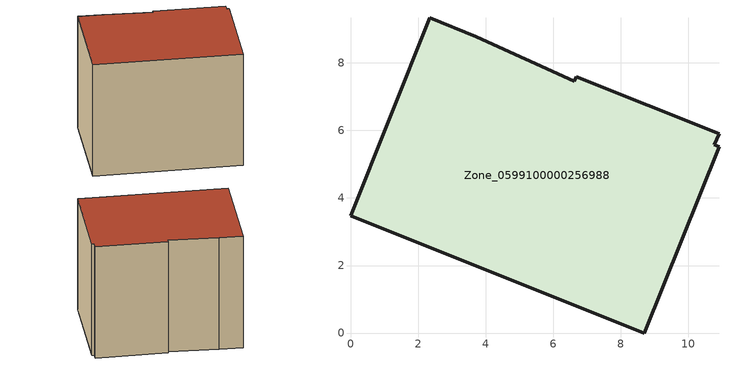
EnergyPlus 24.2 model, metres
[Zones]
Zone_0599100000256988
 floor ground (C_G): 6.62,7.46 6.68,7.6 10.91,5.9 10.78,5.58 10.91,5.52 8.7,0 0,3.47 2.34,9.33 3.73,8.78 z0.33
 wall outside (C_F): 3.73,8.78 2.34,9.33 0,3.47 8.7,0 10.91,5.52 10.78,5.58 10.91,5.9 6.68,7.6 6.62,7.46 3.73,8.78 z0.33:8.12
 roof outside (C_R): 6.68,7.6 6.62,7.46 3.73,8.78 2.34,9.33 0,3.47 8.7,0 10.91,5.52 10.78,5.58 10.91,5.9 z8.12
[BUILDING]
Pand.0599100000256988: North Axis=0; Terrain=City; Loads Convergence Tolerance Value=0.04; Temperature Convergence Tolerance Value=0.4; Solar Distribution=FullExterior; Maximum Number of Warmup Days=25; Minimum Number of Warmup Days=1
[Site:Location]
Rotterdam.The.Hague.AP_ZH_NLD Design_Conditions: Latitude=51.96; Longitude=4.45; Time Zone=1; Elevation=-4.5
[SITE:GROUNDTEMPERATURE:BUILDINGSURFACE]
18, 18, 18, 18, 18, 18, 18, 18, 18, 18, 18, 18
[MATERIAL] Thermal Absorptance=0.9; Solar Absorptance=0.7; Visible Absorptance=0.7
Name | Roughness | Thickness | Conductivity | Density | Specific Heat
G.TC.1965-1974 | MediumSmooth | 0.15 | 0.882353 | 540 | 1210
F.TC.1965-1974 | Rough | 0.3 | 0.697674 | 1920 | 840
R.TC.1965-1974 | MediumRough | 0.2 | 0.232558 | 1500 | 1000
[CONSTRUCTION]
C_G: G.TC.1965-1974
C_F: F.TC.1965-1974
C_R: R.TC.1965-1974
[ZONE]
Zone_0599100000256988: Type=1; Multiplier=1; Ceiling Height=Autocalculate; Volume=Autocalculate; Floor Area=autocalculate; Part of Total Floor Area=Yes
[ZONEINFILTRATION:DESIGNFLOWRATE]
Infil_Zone_0599100000256988: Zone or ZoneList or Space or SpaceList=Zone_0599100000256988; Schedule=AlwaysOn; Design Flow Rate Calculation Method=Flow/Area; Flow Rate per Floor Area=0.003; Constant Term Coefficient=1; Temperature Term Coefficient=0; Velocity Term Coefficient=0; Velocity Squared Term Coefficient=0
[HVACTEMPLATE:ZONE:IDEALLOADSAIRSYSTEM]
Zone_0599100000256988: Maximum Heating Supply Air Temperature=50; Minimum Cooling Supply Air Temperature=13; Maximum Heating Supply Air Humidity Ratio=0.0156; Minimum Cooling Supply Air Humidity Ratio=0.0077; Heating Limit=NoLimit; Cooling Limit=NoLimit; Dehumidification Control Type=ConstantSensibleHeatRatio; Cooling Sensible Heat Ratio=0.7; Dehumidification Setpoint=60; Humidification Control Type=None; Humidification Setpoint=30; Outdoor Air Method=None; Outdoor Air Flow Rate per Person=0.00944; Outdoor Air Flow Rate per Zone Floor Area=0; Outdoor Air Flow Rate per Zone=0; Demand Controlled Ventilation Type=None; Outdoor Air Economizer Type=NoEconomizer; Heat Recovery Type=None; Sensible Heat Recovery Effectiveness=0.7; Latent Heat Recovery Effectiveness=0.65
[ZONECONTROL:THERMOSTAT]
ThermostatControl_Zone_0599100000256988: Zone or ZoneList=Zone_0599100000256988; Control Type Schedule=DualSetpointControlType; Control 1=Thermostat_Zone_0599100000256988; Temperature Difference Between Cutout And Setpoint=0
[THERMOSTATSETPOINT:DUALSETPOINT]
Thermostat_Zone_0599100000256988: Heating Setpoint Temperature Schedule=HeatingSetpoint_Zone_0599100000256988; Cooling Setpoint Temperature Schedule=CoolingSetpoint_Zone_0599100000256988
[SCHEDULE:COMPACT]
HeatingSetpoint_Zone_0599100000256988: Through: 12/31, For: AllDays, Until: 24:00, 21
CoolingSetpoint_Zone_0599100000256988: Through: 12/31, For: AllDays, Until: 24:00, 24
DualSetpointControlType: Through: 12/31, For: AllDays, Until: 24:00, 4
AlwaysOn: Through: 12/31, For: AllDays, Until: 24:00, 1
